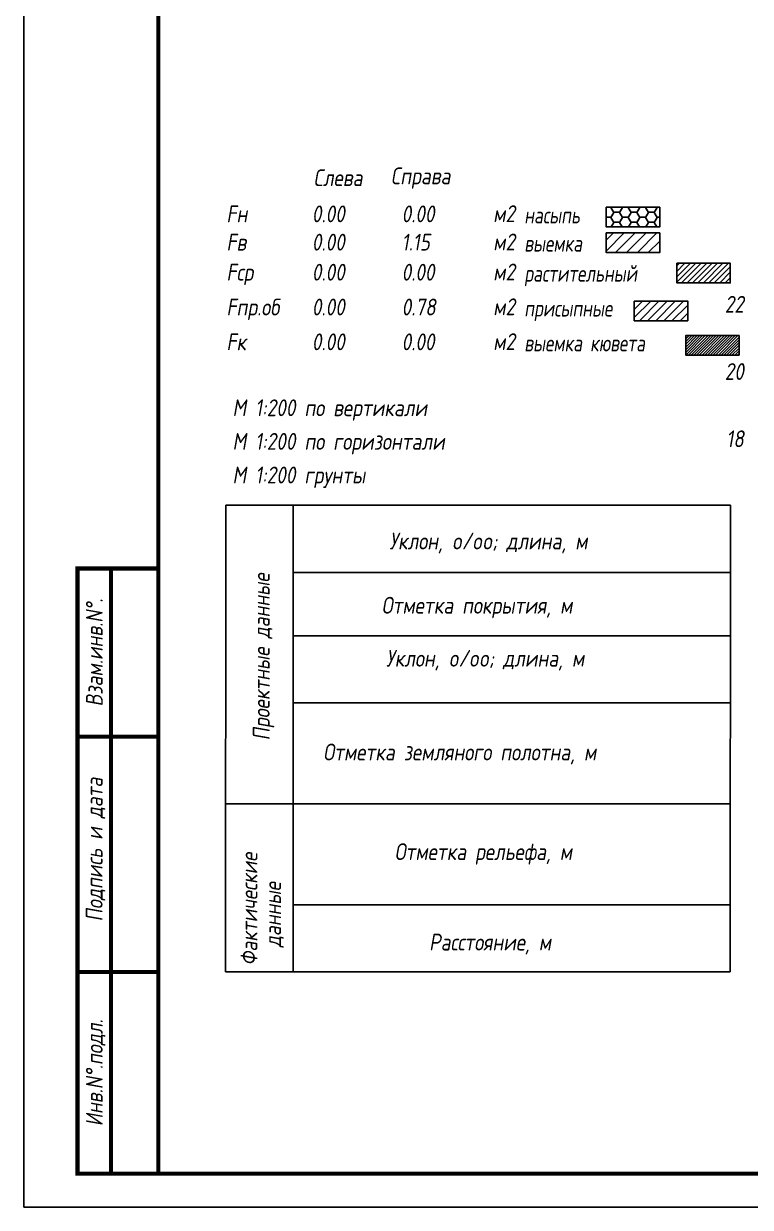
# Model space of a CAD drawing. Extents: x -717 to 1451, y -133302 to 233.
# Drawn here: x -30.1 to 78, y -95848.4 to -95672.4 of the extents above; entities that cross this region are included whole.
import ezdxf
from ezdxf.enums import TextEntityAlignment as Align

# ---------------------------------------------------------------- set-up
doc = ezdxf.new("R2010")
doc.units = 0
for name, color, linetype in [('Зарамочное оформление', 7, 'Continuous'), ('Линейка абсолютных высот', 7, 'Continuous'), ('Объем выемки', 7, 'Continuous'), ('Объем кюветов', 7, 'Continuous'), ('Объем насыпи', 7, 'Continuous'), ('Объем присыпных обочин', 7, 'Continuous'), ('Объем срезки растительного слоя', 7, 'Continuous'), ('Объём_2650', 7, 'Continuous'), ('Таблица', 7, 'Continuous')]:
    doc.layers.add(name, color=color, linetype=linetype)
for name, color, linetype, true_color in [('Объём_2563', 7, 'Continuous', 0xff8000), ('Объём_2570', 7, 'Continuous', 0x80ff00), ('Объём_2600', 7, 'Continuous', 0x808000), ('Объём_2620', 2, 'Continuous', 0xffff00)]:
    doc.layers.add(name, color=color, linetype=linetype, true_color=true_color)
doc.styles.add('М', font='romand.shx', dxfattribs={"width": 0.8, "oblique": 10, "height": 2.5})

# ---------------------------------------------------------------- blocks, each defined once
blk = doc.blocks.new('условные обозначения')
at = {"layer": 'Объём_2563'}
h = blk.add_hatch(dxfattribs=at)
h.set_pattern_fill('ANSI31', color=256, scale=0.3)
h.set_pattern_definition([(45, (-34.5, -100.5), (-0.673519, 0.673519), [])])
h.paths.add_polyline_path([(18.26, 7.53), (27.08, 7.53), (27.08, 4.62), (18.26, 4.62)])
at = {"layer": 'Объём_2570'}
h = blk.add_hatch(dxfattribs=at)
h.set_pattern_fill('ANSI31', color=3, scale=0.2)
h.set_pattern_definition([(45, (-32.9034, -100.5), (-0.4490128, 0.4490128), [])])
h.paths.add_polyline_path([(25.29, 13.16), (34.12, 13.16), (34.12, 10.25), (25.29, 10.25)])
at = {"layer": 'Объём_2600'}
h = blk.add_hatch(dxfattribs=at)
h.set_pattern_fill('ANSI31', color=6, scale=0.4)
h.set_pattern_definition([(45, (-34.5, -100.5), (-0.898026, 0.898026), [])])
h.paths.add_polyline_path([(13.63, 17.67), (22.46, 17.67), (22.46, 14.76), (13.63, 14.76)])
at = {"layer": 'Объём_2620'}
h = blk.add_hatch(dxfattribs=at)
h.set_pattern_fill('ANSI31', color=2, scale=0.1)
h.set_pattern_definition([(45, (-33.755, -100.5), (-0.2245064, 0.2245064), [])])
h.paths.add_polyline_path([(26.75, 2.41), (35.57, 2.41), (35.57, -0.5), (26.75, -0.5)])
at = {"layer": 'Объём_2650'}
h = blk.add_hatch(dxfattribs=at)
h.set_pattern_fill('HONEY', color=5, scale=0.3)
h.set_pattern_definition([(0, (-34.5, -100.5), (1.42875, 0.824889), [0.9525, -1.905]), (120, (-34.5, -100.5), (-1.42875, 0.824889), [0.9525, -1.905]), (60, (-34.5, -100.5), (3e-09, 1.6497784), [-1.905, 0.9525])])
h.paths.add_polyline_path([(13.63, 21.49), (22.46, 21.49), (22.46, 18.58), (13.63, 18.58)])
at = {"layer": 'Объём_2563'}
blk.add_lwpolyline([(18.26, 7.53), (27.08, 7.53), (27.08, 4.62), (18.26, 4.62)], close=True, dxfattribs=at)
at = {"layer": 'Объём_2620', "color": 2}
blk.add_lwpolyline([(26.75, 2.41), (35.57, 2.41), (35.57, -0.5), (26.75, -0.5)], close=True, dxfattribs=at)
at = {"layer": 'Объём_2650', "color": 5}
blk.add_lwpolyline([(13.63, 21.49), (22.46, 21.49), (22.46, 18.58), (13.63, 18.58)], close=True, dxfattribs=at)
at = {"layer": 'Объём_2650', "color": 6}
blk.add_lwpolyline([(13.63, 17.67), (22.46, 17.67), (22.46, 14.76), (13.63, 14.76)], close=True, dxfattribs=at)
at = {"layer": 'Объём_2650', "color": 3}
blk.add_lwpolyline([(25.29, 13.16), (34.12, 13.16), (34.12, 10.25), (25.29, 10.25)], close=True, dxfattribs=at)
at = {"layer": 'Объем насыпи', "color": 1, "style": 'М', "oblique": 10, "width": 0.8}
for s, p in [('насыпь', (0.09, 19.09)), ('выемка', (0.09, 14.89)), ('растительный', (0.09, 10.42)), ('присыпные', (0.09, 5.24)), ('выемка кювета', (0.09, 0.06))]:
    blk.add_text(s, height=2.5, dxfattribs=at).set_placement(p)

msp = doc.modelspace()

# ---------------------------------------------------------------- linework, layer by layer
at = {"layer": 'Таблица', "linetype": 'Continuous', "flags": 128}
for points in [[(0, -95744), (-0.054, -95813.421)], [(75, -95744), (0, -95744)], [(10, -95744), (10, -95813.421)], [(74.946, -95813.421), (75, -95744)], [(10, -95754), (75, -95754)], [(10, -95763.421), (75, -95763.421)], [(9.946, -95773.421), (74.946, -95773.421)], [(-0.054, -95788.421), (74.946, -95788.421)], [(9.946, -95803.421), (74.946, -95803.421)], [(-0.054, -95813.421), (74.946, -95813.421)]]:
    msp.add_lwpolyline(points, dxfattribs=at)

# ---------------------------------------------------------------- block references
at = {"layer": 'Объём_2570', "xscale": 0.9}
msp.add_blockref('условные обозначения', (44.274, -95721.191), dxfattribs=at)

# ---------------------------------------------------------------- texts
at = {"style": 'М', "oblique": 10, "width": 0.8}
msp.add_text('М 1:200 грунты', height=2.5, dxfattribs=at).set_placement((0.973, -95740.769))
at = {"layer": 'Линейка абсолютных высот', "style": 'М', "oblique": 10, "width": 0.8}
for s, p in [('22', (77, -95714.129)), ('20', (77, -95724.129)), ('18', (77, -95734.129))]:
    msp.add_text(s, height=2.5, dxfattribs=at).set_placement(p, align=Align.MIDDLE_RIGHT)
at = {"layer": 'Объем выемки', "style": 'М', "oblique": 10, "width": 0.8}
for s, p in [('Fв', (0.085, -95706.14)), ('0.00', (12.785, -95706.14)), ('1.15', (26.126, -95706.14)), ('м2', (39.731, -95706.106))]:
    msp.add_text(s, height=2.5, dxfattribs=at).set_placement(p)
at = {"layer": 'Объем кюветов', "style": 'М', "oblique": 10, "width": 0.8}
for s, p in [('Fк', (0.085, -95720.965)), ('0.00', (12.785, -95720.965)), ('0.00', (26.126, -95720.965)), ('м2', (39.731, -95720.931))]:
    msp.add_text(s, height=2.5, dxfattribs=at).set_placement(p)
at = {"layer": 'Объем насыпи', "style": 'М', "oblique": 10, "width": 0.8}
for s, p in [('Справа', (24.522, -95696.287)), ('Слева', (13.029, -95696.554)), ('Fн', (0.085, -95701.935)), ('0.00', (12.785, -95701.935)), ('0.00', (26.126, -95701.935)), ('м2', (39.731, -95701.901))]:
    msp.add_text(s, height=2.5, dxfattribs=at).set_placement(p)
at = {"layer": 'Объем присыпных обочин', "style": 'М', "oblique": 10, "width": 0.8}
for s, p in [('Fпр.об', (0.085, -95715.786)), ('м2', (39.731, -95715.752)), ('0.00', (12.785, -95715.786)), ('0.78', (26.126, -95715.786))]:
    msp.add_text(s, height=2.5, dxfattribs=at).set_placement(p)
at = {"layer": 'Объем срезки растительного слоя', "style": 'М', "oblique": 10, "width": 0.8}
for s, p in [('Fср', (0.085, -95710.607)), ('0.00', (12.785, -95710.607)), ('0.00', (26.126, -95710.607)), ('м2', (39.731, -95710.574))]:
    msp.add_text(s, height=2.5, dxfattribs=at).set_placement(p)
at = {"layer": 'Таблица', "style": 'М', "oblique": 10, "width": 0.8}
for s, p in [('М 1:200 по вертикали', (0.973, -95730.769)), ('М 1:200 по горизонтали', (0.973, -95735.769)), ('Уклон, o/oo; длина, м', (24.315, -95750.584)), ('Отметка покрытия, м', (23.148, -95760.139)), ('Уклон, o/oo; длина, м', (23.824, -95768.017)), ('Отметка земляного полотна, м', (14.462, -95781.965)), ('Отметка рельефа, м', (25.077, -95796.777)), ('Расстояние, м', (30.202, -95810.23))]:
    msp.add_text(s, height=2.5, dxfattribs=at).set_placement(p)
for s, p in [('Проектные данные ', (6.519, -95778.997)), ('Фактические ', (4.698, -95812.452)), ('данные', (8.204, -95809.747))]:
    msp.add_text(s, height=2.5, rotation=90, dxfattribs=at).set_placement(p)

# ---------------------------------------------------------------- wipeouts: each hides what was drawn before it
msp.add_wipeout([(-10.054, -95753.421), (-22.054, -95753.421), (-22.054, -95843.421), (-10.054, -95843.421)]).dxf.layer = 'Зарамочное оформление'

# ---------------------------------------------------------------- next in the draw order: linework, layer by layer
at = {"flags": 128}
msp.add_lwpolyline([(-30.054, -95848.421), (389.946, -95848.421), (389.946, -95551.421), (-30.054, -95551.421)], close=True, dxfattribs=at)
at = {"const_width": 0.6, "flags": 128}
msp.add_lwpolyline([(-10.054, -95843.421), (384.946, -95843.421), (384.946, -95556.421), (-10.054, -95556.421)], close=True, dxfattribs=at)
at = {"layer": 'Зарамочное оформление', "linetype": 'Continuous', "lineweight": -3, "const_width": 0.6, "flags": 128}
for points in [[(-10.054, -95843.421), (-22.054, -95843.421), (-22.054, -95753.421), (-10.054, -95753.421)], [(-17.054, -95843.421), (-17.054, -95753.421)], [(-22.054, -95778.421), (-10.054, -95778.421)], [(-22.054, -95813.421), (-10.054, -95813.421)]]:
    msp.add_lwpolyline(points, dxfattribs=at)

# ---------------------------------------------------------------- next in the draw order: texts
at = {"layer": 'Зарамочное оформление', "lineweight": 15, "style": 'М', "oblique": 10, "width": 0.8}
for s, p in [('Взам.инв.N%%d.', (-19.554, -95765.921)), ('Подпись и дата', (-19.572, -95795.227)), ('Инв.N%%d.подл.', (-19.554, -95828.421))]:
    msp.add_text(s, height=2.5, rotation=90, dxfattribs=at).set_placement(p, align=Align.MIDDLE_CENTER)

doc.saveas('drawing.dxf')
